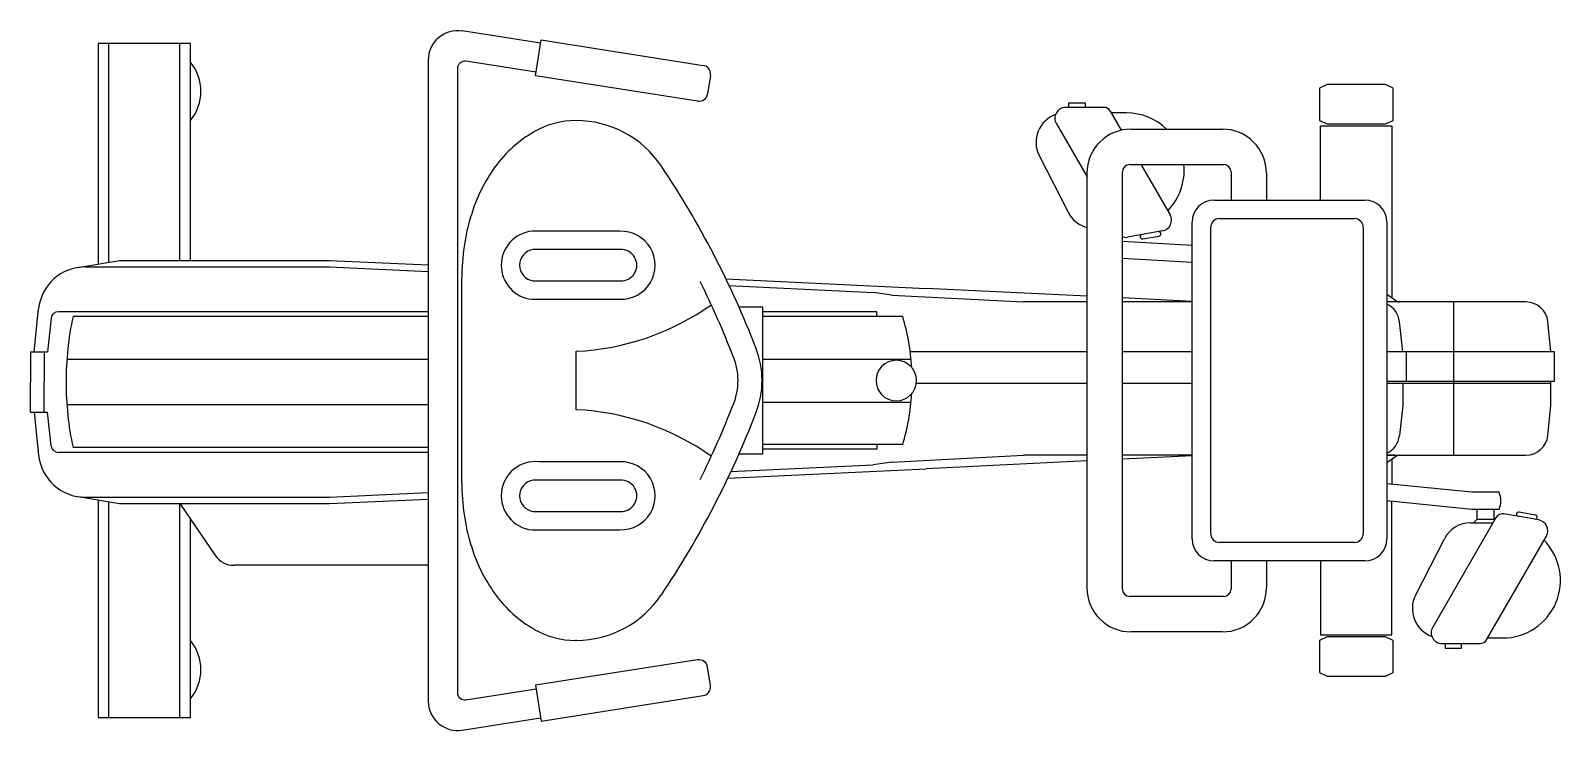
# Model space of a CAD drawing. Header units: millimetres. Extents: x 0 to 1322, y -301 to 304.
import ezdxf

# ---------------------------------------------------------------- set-up
doc = ezdxf.new("R2010")
doc.units = ezdxf.units.MM
doc.layers.add('ceco.net 286', color=7, linetype='Continuous')

msp = doc.modelspace()

# ---------------------------------------------------------------- linework, layer by layer
at = {"layer": 'ceco.net 286'}
for p, q in [((58.5, 292.5), (58.5, 102)), ((138.1, 292.5), (58.5, 292.5)), ((67.7, 103.6), (67.7, 292.5)), ((128.9, 105.1), (128.9, 292.5)), ((138.1, 105.1), (138.1, 292.5)), ((440.7, 292.8), (372.8, 303.5)), ((436.3, 264.8), (441.2, 295.7)), ((441.2, 295.7), (581.2, 273.7)), ((343.6, 278.4), (343.6, -275.8)), ((368.9, 271), (368.9, -268.4)), ((436.8, 267.8), (376.2, 277.3)), ((576.4, 242.8), (436.3, 264.8)), ((587.5, 265), (585, 249.1)), ((1120.3, 257.2), (1113.7, 254.1)), ((1113.7, 254.1), (1113.7, 226.2)), ((1170.9, 257.2), (1120.3, 257.2)), ((1177.5, 254.1), (1170.9, 257.2)), ((1177.5, 226.2), (1177.5, 254.1)), ((897.1, 241.4), (911.3, 241.4)), ((897.1, 237.4), (897.1, 241.4)), ((911.3, 241.4), (911.3, 237.4)), ((927.5, 237.4), (894.6, 237.4)), ((932.9, 234.2), (942.5, 217.7)), ((947, 232.6), (933.9, 232.6)), ((1113.7, 226.2), (1120.3, 223.1)), ((1170.9, 223.1), (1177.5, 226.2)), ((886.4, 223.2), (912.9, 177.4)), ((950.8, 218.6), (1030, 218.6)), ((1114.8, 221.5), (1176.4, 221.5)), ((1114.8, 157.3), (1114.8, 221.5)), ((1120.3, 223.1), (1170.9, 223.1)), ((1176.4, 221.5), (1176.4, 72.7)), ((871.6, 195.8), (896.6, 146.8)), ((949.8, 187.9), (1031, 187.9)), ((960.1, 187.2), (984.7, 144.6)), ((912.9, -177.9), (912.9, 180.6)), ((943.5, -178.9), (943.5, 181.6)), ((1037.4, 181.6), (1037.4, 157.3)), ((1068, 180.6), (1068, 157.3)), ((1022.8, 157.3), (1153, 157.3)), ((1003.8, -135.6), (1003.8, 138.3)), ((1019.8, -131), (1019.8, 133.7)), ((1027.4, 141.3), (1144, 141.3)), ((1151.6, 133.7), (1151.6, -131)), ((1172, 138.3), (1172, -135.6)), ((509.3, 130.5), (433.4, 130.5)), ((1003.8, 118), (943.5, 121.4)), ((978.1, 130.6), (947.8, 125.2)), ((961.1, 123.7), (975.3, 126.2)), ((509.6, 114.6), (434.3, 114.6)), ((1003.8, 103.2), (943.5, 106.8)), ((40.7, 99), (76.7, 105.1)), ((47.2, 99.5), (258.2, 99.5)), ((76.7, 105.1), (258.2, 105.1)), ((258.2, 105.1), (343.6, 101.2)), ((258.2, 99.5), (343.6, 95.5)), ((372.6, -87.3), (372.6, 89.9)), ((434.3, 87.4), (509.6, 87.4)), ((600.8, 89.1), (773.9, 81)), ((603.5, 83.4), (728.1, 77.5)), ((912.9, 74.2), (773.9, 81)), ((433.4, 71.6), (509.3, 71.6)), ((744.2, 75.2), (728.1, 77.5)), ((744.2, 75.2), (858.1, 69.2)), ((912.9, 69.2), (858.1, 69.2)), ((1003.8, 69.7), (943.5, 72.7)), ((1003.8, 69.2), (943.5, 69.2)), ((1180.7, 69.7), (1172, 75.8)), ((1292.2, 69.2), (1172, 69.2)), ((1178.9, 69.2), (1172, 69.2)), ((1229.5, 69.2), (1229.5, -63.2)), ((3, 26.1), (6.9, 63.3)), ((17.7, 55.1), (14.7, 26.1)), ((343.6, 60.8), (24, 60.8)), ((343.6, 56.7), (36.6, 56.7)), ((632.7, 64.6), (612.1, 64.6)), ((632.7, -61.9), (632.7, 64.6)), ((731.2, 60.8), (632.7, 60.8)), ((753.6, 56.8), (632.7, 56.8)), ((731.2, 56.8), (731.2, 60.8)), ((1185.7, 26.1), (1182.9, 52.2)), ((1313.8, 26.1), (1311, 52.2)), ((471.3, 26.7), (471.3, -24)), ((0, 26.1), (0, 0)), ((0, 26.1), (14.7, 26.1)), ((11.6, 26.1), (11.6, 0)), ((343.6, 19.6), (31.3, 19.6)), ((378.2, 26.1), (378.2, 26.1)), ((760.9, 19.6), (632.7, 19.6)), ((912.9, 26.1), (760.2, 26.1)), ((1003.8, 26.1), (943.5, 26.1)), ((1003.8, 26.1), (943.5, 26.1)), ((1316.8, 26.1), (1172, 26.1)), ((1188.7, 26.1), (1188.7, 0.8)), ((1316.8, 0.8), (1316.8, 26.1)), ((0, -26.1), (0, 0)), ((11.6, -26.1), (11.6, 0)), ((1172, 0.8), (1316.8, 0.8)), ((1313.8, -1.3), (1313.8, 0.8)), ((912.9, -1.3), (765.4, -1.3)), ((1003.8, -1.3), (943.5, -1.3)), ((1313.8, -1.3), (1172, -1.3)), ((1185.7, -1.3), (1185.7, -20.2)), ((1313.8, -20.2), (1313.8, -1.3)), ((0, -26.1), (14.7, -26.1)), ((3, -26.1), (6.9, -63.3)), ((17.7, -55.1), (14.7, -26.1)), ((343.6, -19.6), (31.3, -19.6)), ((760.8, -17.8), (632.7, -17.8)), ((1185.7, -20.2), (1182.9, -46.2)), ((1311, -46.2), (1313.8, -20.2)), ((343.6, -60.8), (24, -60.8)), ((343.6, -56.7), (36.6, -56.7)), ((612.1, -61.9), (632.7, -61.9)), ((753.6, -54), (632.7, -54)), ((731.2, -58.1), (632.7, -58.1)), ((731.2, -54), (731.2, -58.1)), ((744.2, -69.3), (858.1, -63.2)), ((912.9, -63.2), (858.1, -63.2)), ((1003.8, -63.2), (943.5, -63.2)), ((1003.8, -63.7), (943.5, -66.7)), ((1003.8, -63.2), (958.6, -63.2)), ((1172, -63.2), (1292.2, -63.2)), ((1178.9, -63.2), (1172, -63.2)), ((1180.7, -63.8), (1172, -69.8)), ((509.3, -68.9), (439.2, -68.9)), ((602.4, -83.1), (773.9, -75.1)), ((605.1, -77.3), (728.1, -71.6)), ((744.2, -69.3), (728.1, -71.6)), ((912.9, -68.2), (773.9, -75.1)), ((1176.4, -66.7), (1176.4, -88.5)), ((509.6, -84.7), (434.3, -84.7)), ((1245.4, -95.3), (1172, -88.1)), ((40.7, -99), (76.7, -105.1)), ((47.2, -99.5), (258.2, -99.5)), ((58.5, -102), (58.5, -289.8)), ((67.7, -289.8), (67.7, -103.6)), ((76.7, -105.1), (258.2, -105.1)), ((128.9, -289.8), (128.9, -105.1)), ((160, -150.1), (129.2, -105.1)), ((258.2, -99.5), (343.6, -95.5)), ((258.2, -105.1), (343.6, -101.2)), ((1172, -102.5), (1245.4, -110)), ((1176.4, -218.5), (1176.4, -103)), ((1269.1, -95.3), (1245.4, -95.3)), ((138.1, -289.8), (138.1, -118.1)), ((434.3, -111.9), (509.6, -111.9)), ((1266.4, -116.9), (1211.6, -211.8)), ((1245.4, -110), (1269.1, -110)), ((1246.9, -121.6), (1249.7, -118.8)), ((1249.7, -110), (1249.7, -118.8)), ((1264.8, -118.8), (1249.7, -118.8)), ((1264.8, -118.8), (1264.8, -110)), ((1264.8, -118.8), (1265.1, -119.1)), ((1303.3, -119.2), (1273, -113.9)), ((1300.5, -114.9), (1286.3, -112.4)), ((433.4, -127.8), (509.3, -127.8)), ((1244.3, -121.6), (1263.7, -121.6)), ((1144, -138.6), (1027.4, -138.6)), ((1196.8, -184.5), (1221.8, -135.4)), ((1258.1, -222.9), (1309.9, -133.3)), ((342.5, -158.4), (175.6, -158.4)), ((1153, -154.6), (1022.8, -154.6)), ((1037.4, -154.6), (1037.4, -178.9)), ((1068, -154.6), (1068, -177.9)), ((1114.8, -154.6), (1114.8, -218.5)), ((1031, -185.2), (949.8, -185.2)), ((471.7, -223.3), (471, -223.3)), ((1030, -215.9), (950.8, -215.9)), ((1120.3, -220.1), (1113.7, -223.3)), ((1113.7, -223.3), (1113.7, -251.1)), ((1114.8, -218.5), (1176.4, -218.5)), ((1170.9, -220.1), (1120.3, -220.1)), ((1177.5, -223.3), (1170.9, -220.1)), ((1177.5, -251.1), (1177.5, -223.3)), ((1259.1, -221.2), (1272.2, -221.2)), ((1219.8, -226), (1252.7, -226)), ((1222.3, -226), (1222.3, -230.1)), ((1222.3, -230.1), (1236.5, -230.1)), ((1236.5, -230.1), (1236.5, -226)), ((576.4, -240.1), (436.3, -262.1)), ((587.5, -262.3), (585, -246.4)), ((1113.7, -251.1), (1120.3, -254.3)), ((1170.9, -254.3), (1177.5, -251.1)), ((436.3, -262.1), (441.2, -293)), ((1120.3, -254.3), (1170.9, -254.3)), ((376.2, -274.6), (436.8, -265.1)), ((441.2, -293), (581.2, -271)), ((58.5, -289.8), (138.1, -289.8)), ((372.8, -300.8), (440.7, -290.1))]:
    msp.add_line(p, q, dxfattribs=at)
for centre, radius, start, end in [((368.9, 278.4), 25.3, 81.0514, 180.0041), ((107.6, 251.3), 39.6, 320.4349, 39.5651), ((375.2, 271), 6.33, 81.0408, 180.0206), ((580, 266.2), 7.6, 351.0585, 81.0503), ((577.5, 250.3), 7.59, 261.0472, 351.0543), ((471.4, 153.3), 72.7, 90.0061, 119.7139), ((471.4, 137.4), 88.6, 33.734, 90.0038), ((894.1, 207.3), 25.3, 109.3796, 207.0007), ((894.6, 227.9), 9.48, 89.9994, 210), ((927.5, 231.1), 6.32, 30.0001, 89.9999), ((947, 182.8), 49.8, 45.9423, 89.9997), ((488.8, 122.8), 107.8, 119.7275, 144.0251), ((950.8, 180.6), 38, 89.999, 180.0019), ((1030, 180.6), 38, 359.9981, 90.001), ((516.2, 103), 141.6, 144.036, 163.275), ((-121.8, -259.7), 802.5, 21.1265, 33.795), ((949.8, 181.6), 6.33, 90.0259, 179.9791), ((947, 182.8), 49.8, 315.8265, 5.9528), ((1031, 181.6), 6.33, 0.0209, 89.9741), ((919.1, 158.2), 25.3, 207.0018, 255.7066), ((1022.8, 138.3), 19, 90.0026, 179.9934), ((1153, 138.3), 19, 0.0066, 89.9974), ((559.5, 90), 186.9, 163.2701, 180.0026), ((976.4, 139.9), 9.48, 280.0019, 29.9988), ((1027.4, 133.7), 7.59, 89.9995, 180.0012), ((1144, 133.7), 7.59, 359.9988, 90.0005), ((436.3, 101), 29.6, 95.6233, 264.3767), ((510.3, 101), 29.4, 268.1011, 91.8989), ((946.7, 131.4), 6.32, 239.8168, 279.9972), ((960.7, 125.6), 1.9, 100.0009, 279.9972), ((974.9, 128.1), 1.9, 280.0009, 99.9972), ((436.3, 101), 13.7, 98.2509, 261.7491), ((510.3, 101), 13.6, 267.2069, 92.7931), ((47.2, 59), 40.5, 89.9986, 174.0022), ((-127.3, -262.6), 787.7, 21.1656, 26.3319), ((461.4, 245.3), 218.9, 272.6037, 305.3947), ((1164, 50.2), 19, 6.0001, 65.2435), ((1182.5, 72.3), 3.17, 235.2914, 269.9943), ((1292.2, 50.2), 19, 5.9944, 90.0052), ((24, 54.5), 6.33, 89.9847, 174.0105), ((291.1, 1.3), 260.4, 167.7245, 180.2961), ((569.8, 1.3), 192, 3.3734, 16.7733), ((556.2, 1.4), 75.9, 359.9896, 21.7811), ((556.2, 1.3), 55.1, 359.9992, 21.7666), ((748.1, 1.3), 17.5, 90, 270), ((748.1, 1.3), 17.5, 270, 90), ((556.2, 1.3), 55.1, 338.2334, 0.0008), ((556.2, 1.3), 75.9, 338.2189, 0.0104), ((291.1, -1.3), 260.4, 179.7039, 192.2755), ((569.8, 1.3), 192, 343.2267, 356.6266), ((461.4, -242.6), 218.9, 54.6053, 87.3963), ((-127.2, 265.3), 787.6, 333.6576, 338.8345), ((-121.8, 262.4), 802.5, 326.205, 338.8735), ((1164, -44.2), 19, 294.756, 354.0008), ((1292.2, -44.2), 19, 269.995, 354.0056), ((47.2, -59), 40.5, 185.9978, 270.0014), ((24, -54.5), 6.33, 185.9895, 270.0153), ((1182.5, -66.4), 3.17, 90.0057, 124.7086), ((436.3, -98.3), 29.6, 84.3773, 264.3772), ((510.3, -98.3), 29.4, 268.1011, 91.8989), ((559.5, -87.3), 186.9, 179.9974, 196.7299), ((436.3, -98.3), 13.7, 98.2509, 261.7491), ((510.3, -98.3), 13.6, 267.2069, 92.7931), ((1252.8, -102.7), 17.8, 335.7899, 24.2101), ((1271.9, -120.1), 6.32, 79.9869, 150.0103), ((1285.9, -114.2), 1.9, 80.0028, 259.9991), ((1300.1, -116.7), 1.9, 260.0028, 79.9991), ((1027.4, -131), 7.59, 179.9988, 270.0005), ((1144, -131), 7.59, 269.9995, 0.0012), ((1244.3, -146.9), 25.3, 90.0007, 152.9978), ((1301.6, -128.5), 9.48, 330.0007, 79.9989), ((516.2, -100.3), 141.6, 196.725, 215.964), ((1022.8, -135.6), 19, 180.0066, 269.9974), ((1153, -135.6), 19, 270.0026, 359.9934), ((1272.2, -171.4), 49.8, 269.9994, 44.1734), ((175.6, -139.4), 19, 214.4079, 269.9985), ((342.5, -139.7), 18.7, 269.9754, 273.1868), ((488.8, -120.1), 107.8, 215.9749, 240.2725), ((471.3, -134.7), 88.6, 270.2461, 326.2603), ((950.8, -177.9), 38, 179.9981, 270.001), ((949.8, -178.9), 6.33, 180.0209, 269.9741), ((1030, -177.9), 38, 269.999, 0.0019), ((1031, -178.9), 6.33, 270.0259, 359.9791), ((1219.3, -195.9), 25.3, 152.9997, 250.6198), ((107.6, -248.6), 39.6, 320.4349, 39.5651), ((471.3, -150.7), 72.6, 240.2649, 269.7426), ((1219.8, -216.6), 9.48, 150.002, 269.9987), ((1252.7, -219.7), 6.32, 269.9903, 330.01), ((577.5, -247.6), 7.59, 8.9457, 98.9528), ((580, -263.5), 7.6, 278.9497, 8.9415), ((368.9, -275.8), 25.3, 179.9959, 278.9486), ((375.2, -268.4), 6.33, 179.9794, 278.9592)]:
    msp.add_arc(centre, radius, start, end, dxfattribs=at)

doc.saveas('drawing.dxf')
